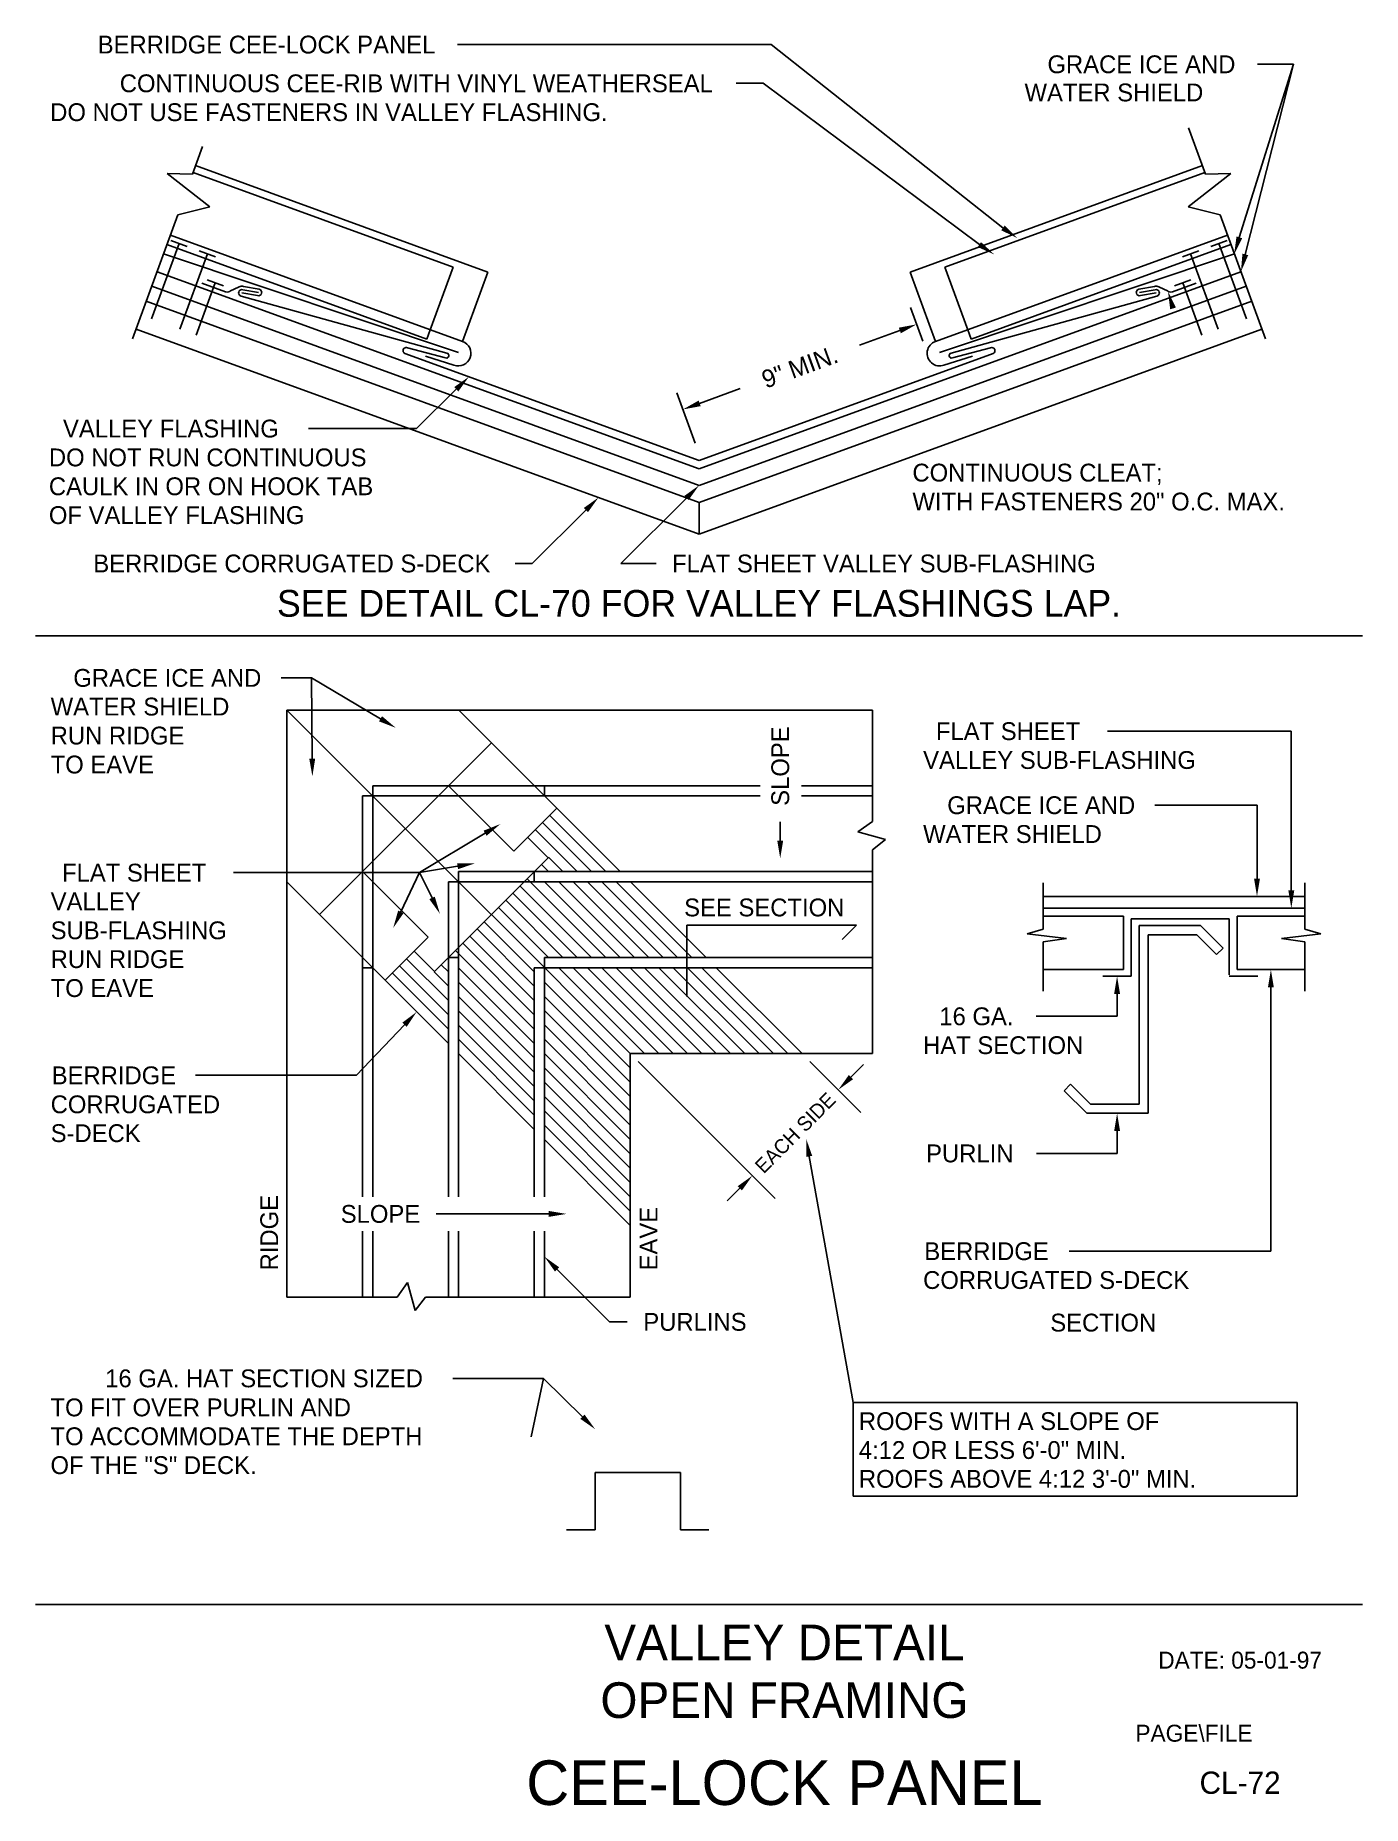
# Model space of a CAD drawing. Extents: x 2.2 to 35.7, y 1.1 to 45.8.
import ezdxf
from ezdxf.enums import TextEntityAlignment as Align

# ---------------------------------------------------------------- set-up
doc = ezdxf.new("R2010")
doc.units = 0
doc.header["$LTSCALE"] = 0.599985
doc.linetypes.add('HIDDENX2', pattern=[0])
for name, color, linetype in [('BORDER', 7, 'CONTINUOUS'), ('CMP-FLSH', 7, 'CONTINUOUS'), ('DIM-TXT', 7, 'CONTINUOUS'), ('STRCTR', 7, 'CONTINUOUS')]:
    doc.layers.add(name, color=color, linetype=linetype)

msp = doc.modelspace()

# ---------------------------------------------------------------- linework, layer by layer
at = {"layer": 'BORDER', "color": 0, "linetype": 'CONTINUOUS'}
for p, q in [((35.73, 30.641), (2.209, 30.641)), ((35.73, 6.188), (2.209, 6.188))]:
    msp.add_line(p, q, dxfattribs=at)
at = {"layer": 'BORDER', "color": 0, "linetype": 'CONTINUOUS', "extrusion": (0, 0, -1)}
msp.add_solid([(-30.87, 38.887), (-30.815, 39.34), (-31.014, 38.929)], dxfattribs=at)
at = {"layer": 'CMP-FLSH', "color": 0, "linetype": 'CONTINUOUS'}
for p, q in [((13.636, 39.827), (6.256, 42.513)), ((24.303, 39.827), (31.683, 42.513)), ((12.998, 38.074), (5.618, 40.76)), ((24.941, 38.074), (32.321, 40.76)), ((5.837, 40.547), (5.144, 38.642)), ((12.896, 37.793), (5.448, 40.285)), ((12.097, 38.136), (5.533, 40.525)), ((6.043, 40.472), (5.632, 40.622)), ((6.554, 40.286), (5.861, 38.381)), ((6.76, 40.211), (6.349, 40.361)), ((25.043, 37.793), (32.491, 40.285)), ((25.842, 38.136), (32.406, 40.525)), ((31.179, 40.211), (31.59, 40.361)), ((31.385, 40.286), (32.078, 38.381)), ((31.896, 40.472), (32.307, 40.622)), ((32.102, 40.547), (32.795, 38.642)), ((18.97, 34.855), (5.282, 39.836)), ((13.636, 39.827), (12.998, 38.074)), ((18.97, 34.855), (32.657, 39.836)), ((24.303, 39.827), (24.941, 38.074)), ((18.97, 34.44), (5.149, 39.47)), ((6.753, 39.555), (6.271, 38.232)), ((7.009, 39.329), (6.411, 39.547)), ((6.958, 39.481), (6.547, 39.63)), ((7.124, 39.34), (7.352, 39.45)), ((7.843, 39.311), (7.446, 39.381)), ((7.467, 39.461), (7.864, 39.391)), ((18.97, 34.44), (32.791, 39.47)), ((30.472, 39.461), (30.075, 39.391)), ((30.096, 39.311), (30.493, 39.381)), ((30.815, 39.34), (30.587, 39.45)), ((30.93, 39.329), (31.528, 39.547)), ((30.981, 39.481), (31.392, 39.63)), ((31.186, 39.555), (31.668, 38.232)), ((7.403, 39.221), (12.604, 37.778)), ((7.424, 39.301), (7.821, 39.231)), ((30.536, 39.221), (25.335, 37.778)), ((30.515, 39.301), (30.118, 39.231)), ((12.183, 38.371), (12.097, 38.136)), ((25.756, 38.371), (25.842, 38.136)), ((11.543, 37.772), (18.97, 35.069)), ((11.606, 37.917), (12.571, 37.658)), ((12.058, 37.703), (12.78, 37.475)), ((26.396, 37.772), (18.97, 35.069)), ((25.881, 37.703), (25.152, 37.473)), ((26.333, 37.917), (25.368, 37.658)), ((11.557, 25.772), (8.562, 28.767)), ((13.726, 27.941), (12.9, 28.767)), ((13.726, 27.941), (9.388, 23.603)), ((15.38, 26.287), (13.726, 27.941)), ((12.642, 26.857), (14.296, 25.203)), ((15.38, 26.287), (14.296, 25.203)), ((13.727, 23.602), (11.557, 25.772)), ((14.645, 25.552), (15.159, 25.038)), ((12.291, 22.17), (15.159, 25.038)), ((10.473, 24.688), (12.127, 23.034)), ((9.388, 23.603), (8.562, 24.429)), ((27.666, 24.065), (34.268, 24.065)), ((27.666, 23.763), (34.268, 23.763)), ((11.042, 21.949), (9.388, 23.603)), ((11.042, 21.949), (12.127, 23.034)), ((11.777, 22.684), (12.291, 22.17))]:
    msp.add_line(p, q, dxfattribs=at)
at = {"layer": 'CMP-FLSH', "color": 0, "linetype": 'HIDDENX2'}
for p, q in [((12.758, 39.951), (6.193, 42.34)), ((25.181, 39.951), (31.746, 42.34)), ((12.758, 39.951), (12.183, 38.371)), ((25.181, 39.951), (25.756, 38.371))]:
    msp.add_line(p, q, dxfattribs=at)
at = {"layer": 'CMP-FLSH', "color": 0, "linetype": 'CONTINUOUS'}
for centre, radius, start, end in [((7.052, 39.489), 0.166, 244.9999, 295.7564), ((7.424, 39.301), 0.0829, 75.0002, 255.0002), ((7.424, 39.301), 0.166, 75.0002, 115.7564), ((7.843, 39.311), 0.0829, 255.0002, 75.0002), ((30.096, 39.311), 0.0829, 104.9998, 284.9998), ((30.515, 39.301), 0.166, 64.2436, 104.9998), ((30.515, 39.301), 0.0829, 284.9998, 104.9998), ((30.887, 39.489), 0.166, 244.2436, 295.0001), ((12.889, 37.775), 0.319, 250, 70), ((25.05, 37.775), 0.319, 110, 290), ((11.574, 37.844), 0.0787, 66.6304, 246.6304), ((12.588, 37.718), 0.0625, 255, 75), ((25.351, 37.718), 0.0625, 105, 285), ((26.365, 37.844), 0.0787, 293.3696, 113.3696)]:
    msp.add_arc(centre, radius, start, end, dxfattribs=at)
at = {"layer": 'DIM-TXT', "color": 0, "linetype": 'CONTINUOUS'}
for p, q in [((20.79, 45.57), (12.866, 45.57)), ((26.647, 40.943), (20.79, 45.57)), ((32.616, 40.702), (33.988, 45.072)), ((32.768, 40.273), (33.988, 45.072)), ((33.988, 45.072), (33.074, 45.072)), ((20.59, 44.592), (19.912, 44.592)), ((26.05, 40.52), (20.59, 44.592)), ((24.619, 38.083), (24.311, 38.929)), ((24.042, 38.352), (23.022, 37.981)), ((12.839, 36.867), (11.838, 35.875)), ((18.873, 35.505), (18.409, 36.781)), ((18.986, 36.512), (20.006, 36.883)), ((11.838, 35.875), (9.107, 35.875)), ((18.651, 34.121), (16.999, 32.469)), ((16.113, 33.817), (14.757, 32.469)), ((14.757, 32.469), (14.324, 32.469)), ((16.999, 32.469), (17.884, 32.469)), ((9.184, 29.58), (8.419, 29.58)), ((10.926, 28.547), (9.184, 29.58)), ((9.201, 27.543), (9.184, 29.58)), ((33.929, 28.235), (29.284, 28.235)), ((33.929, 24.213), (33.929, 28.235)), ((21.021, 25.472), (21.021, 25.945)), ((33.063, 26.366), (30.482, 26.366)), ((33.063, 24.515), (33.063, 26.366)), ((13.567, 25.659), (11.912, 24.663)), ((11.912, 24.663), (7.211, 24.663)), ((11.44, 23.673), (11.912, 24.663)), ((12.872, 24.825), (11.912, 24.663)), ((12.227, 24.026), (11.912, 24.663)), ((18.661, 21.537), (18.661, 23.334)), ((18.661, 23.334), (22.944, 23.334)), ((22.944, 23.334), (22.588, 22.979)), ((29.529, 21.597), (29.529, 21.036)), ((33.413, 21.765), (33.413, 15.106)), ((29.529, 21.036), (27.481, 21.036)), ((11.531, 20.824), (10.315, 19.546)), ((17.433, 19.896), (20.89, 16.439)), ((21.772, 19.896), (23.06, 18.608)), ((22.805, 19.499), (23.123, 19.817)), ((10.315, 19.546), (6.256, 19.546)), ((29.529, 18.137), (29.529, 17.575)), ((21.755, 17.5), (22.861, 11.284)), ((29.529, 17.575), (27.49, 17.575)), ((19.999, 16.693), (19.681, 16.375)), ((15.175, 16.047), (12.333, 16.047)), ((33.413, 15.106), (28.32, 15.106)), ((15.384, 14.647), (16.708, 13.322)), ((16.708, 13.322), (17.158, 13.322)), ((15.042, 11.895), (12.748, 11.895)), ((14.727, 10.416), (15.042, 11.895)), ((16.025, 10.928), (15.042, 11.895)), ((34.079, 11.284), (22.861, 11.284)), ((22.861, 11.284), (22.861, 8.918)), ((34.079, 8.918), (34.079, 11.284)), ((22.861, 8.918), (34.079, 8.918))]:
    msp.add_line(p, q, dxfattribs=at)
for points in [[(26.691, 41.004), (26.604, 40.882), (27.013, 40.68)], [(32.688, 40.68), (32.545, 40.724), (32.485, 40.272)], [(26.092, 40.583), (26.009, 40.458), (26.425, 40.271)], [(32.841, 40.254), (32.695, 40.291), (32.657, 39.836)], [(24.016, 38.422), (24.068, 38.281), (24.465, 38.506)], [(12.786, 36.921), (12.892, 36.814), (13.158, 37.184)], [(18.96, 36.582), (19.012, 36.441), (18.563, 36.358)], [(18.598, 34.174), (18.704, 34.068), (18.97, 34.44)], [(16.06, 33.871), (16.165, 33.764), (16.432, 34.135)], [(10.964, 28.612), (10.888, 28.483), (11.313, 28.318)], [(9.276, 27.543), (9.126, 27.542), (9.205, 27.093)], [(13.528, 25.723), (13.606, 25.595), (13.953, 25.891)], [(21.096, 25.472), (20.946, 25.472), (21.021, 25.022)], [(12.86, 24.899), (12.885, 24.751), (13.316, 24.9)], [(33.138, 24.515), (32.988, 24.515), (33.063, 24.065)], [(34.004, 24.213), (33.854, 24.213), (33.929, 23.763)], [(11.508, 23.641), (11.372, 23.706), (11.246, 23.267)], [(12.295, 24.059), (12.16, 23.993), (12.427, 23.623)], [(29.454, 21.597), (29.604, 21.597), (29.529, 22.047)], [(33.338, 21.765), (33.488, 21.765), (33.413, 22.215)], [(11.477, 20.875), (11.586, 20.772), (11.841, 21.15)], [(22.752, 19.552), (22.858, 19.446), (22.487, 19.181)], [(29.454, 18.137), (29.604, 18.137), (29.529, 18.587)], [(21.681, 17.487), (21.829, 17.513), (21.676, 17.943)], [(19.946, 16.746), (20.053, 16.64), (20.318, 17.012)], [(15.175, 16.122), (15.175, 15.972), (15.625, 16.047)], [(15.331, 14.594), (15.437, 14.7), (15.066, 14.966)], [(16.078, 10.981), (15.972, 10.874), (16.346, 10.612)]]:
    msp.add_solid(points, dxfattribs=at)
at = {"layer": 'STRCTR', "color": 0, "linetype": 'CONTINUOUS'}
for p, q in [((31.762, 42.295), (31.336, 43.465)), ((6.177, 42.295), (6.432, 42.995)), ((6.177, 42.295), (5.534, 42.319)), ((5.534, 42.319), (6.611, 41.47)), ((32.405, 42.319), (31.328, 41.47)), ((31.762, 42.295), (32.405, 42.319)), ((4.664, 38.14), (5.805, 41.273)), ((6.611, 41.47), (5.805, 41.273)), ((31.328, 41.47), (32.134, 41.273)), ((33.275, 38.14), (32.134, 41.273)), ((5.01, 39.09), (18.97, 34.009)), ((32.929, 39.09), (18.97, 34.009)), ((18.97, 33.211), (4.754, 38.385)), ((18.97, 33.211), (33.185, 38.385)), ((18.97, 34.009), (18.97, 33.211)), ((8.562, 28.767), (23.353, 28.767)), ((8.562, 13.941), (8.562, 28.767)), ((23.353, 28.767), (23.353, 25.958)), ((15.068, 26.857), (20.515, 26.857)), ((15.068, 26.599), (15.068, 26.857)), ((21.558, 26.857), (23.353, 26.857)), ((15.068, 26.599), (20.515, 26.599)), ((21.558, 26.599), (23.353, 26.599)), ((15.019, 25.926), (16.256, 24.688)), ((15.199, 26.106), (16.617, 24.688)), ((16.979, 24.688), (15.38, 26.287)), ((23.353, 25.958), (22.977, 25.696)), ((14.838, 25.745), (15.894, 24.688)), ((22.977, 25.696), (23.683, 25.504)), ((23.683, 25.504), (23.353, 25.242)), ((15.171, 25.05), (15.533, 24.688)), ((23.353, 20.095), (23.353, 25.242)), ((14.81, 24.688), (14.81, 24.431)), ((14.81, 24.688), (23.353, 24.688)), ((15.171, 24.688), (14.991, 24.869)), ((15.893, 22.52), (14.268, 24.146)), ((16.255, 22.52), (14.448, 24.327)), ((16.616, 22.52), (14.629, 24.508)), ((14.81, 24.431), (23.353, 24.431)), ((16.978, 22.52), (15.067, 24.431)), ((17.339, 22.52), (15.429, 24.431)), ((17.701, 22.52), (15.79, 24.431)), ((18.062, 22.52), (16.152, 24.431)), ((18.424, 22.52), (16.513, 24.431)), ((18.785, 22.52), (16.874, 24.431)), ((19.147, 22.52), (17.236, 24.431)), ((27.666, 23.233), (27.666, 24.408)), ((34.268, 23.233), (34.268, 24.408)), ((15.17, 22.52), (13.906, 23.785)), ((15.532, 22.52), (14.087, 23.965)), ((14.809, 21.797), (13.364, 23.242)), ((14.809, 22.159), (13.545, 23.423)), ((17.234, 20.095), (13.725, 23.604)), ((29.692, 23.561), (27.666, 23.561)), ((29.692, 23.561), (29.692, 22.215)), ((29.888, 22.047), (29.888, 23.494)), ((29.888, 23.494), (32.362, 23.494)), ((31.634, 23.325), (30.084, 23.325)), ((30.084, 23.325), (30.084, 18.815)), ((32.205, 22.755), (31.634, 23.325)), ((32.362, 23.494), (32.362, 22.081)), ((32.558, 23.561), (32.558, 22.215)), ((32.558, 23.561), (34.268, 23.561)), ((14.809, 21.074), (13.002, 22.881)), ((14.809, 21.436), (13.183, 23.062)), ((27.666, 23.233), (27.258, 23.118)), ((27.258, 23.118), (28.252, 23.003)), ((28.252, 23.003), (27.666, 22.913)), ((27.666, 21.667), (27.666, 22.913)), ((30.313, 23.097), (31.539, 23.097)), ((30.313, 23.097), (30.313, 18.587)), ((32.043, 22.593), (31.539, 23.097)), ((34.676, 23.118), (33.682, 23.003)), ((33.682, 23.003), (34.268, 22.913)), ((34.268, 23.233), (34.676, 23.118)), ((34.268, 21.667), (34.268, 22.913)), ((11.585, 22.491), (12.641, 21.435)), ((12.641, 22.519), (12.898, 22.519)), ((12.641, 22.519), (12.641, 16.48)), ((14.809, 20.713), (12.822, 22.7)), ((12.898, 22.519), (12.898, 16.48)), ((15.066, 22.263), (15.066, 22.52)), ((15.066, 22.52), (23.353, 22.52)), ((32.205, 22.755), (32.043, 22.593)), ((10.73, 22.261), (10.473, 22.261)), ((10.473, 22.261), (10.473, 16.48)), ((10.73, 22.261), (10.73, 16.48)), ((12.641, 20.35), (11.042, 21.949)), ((11.223, 22.13), (12.641, 20.712)), ((11.404, 22.311), (12.641, 21.074)), ((12.279, 22.158), (12.641, 21.797)), ((12.641, 22.158), (12.46, 22.339)), ((14.809, 20.351), (12.898, 22.262)), ((14.809, 19.99), (12.898, 21.901)), ((15.066, 22.263), (14.809, 22.263)), ((14.809, 22.263), (14.809, 16.48)), ((15.066, 22.263), (23.353, 22.263)), ((15.066, 22.263), (15.066, 16.48)), ((15.066, 21.901), (17.234, 19.733)), ((15.428, 22.263), (17.596, 20.095)), ((15.789, 22.263), (17.957, 20.095)), ((16.151, 22.263), (18.319, 20.095)), ((16.512, 22.263), (18.68, 20.095)), ((16.874, 22.263), (19.042, 20.095)), ((17.235, 22.263), (19.403, 20.095)), ((17.597, 22.263), (19.765, 20.095)), ((17.958, 22.263), (20.126, 20.095)), ((18.32, 22.263), (20.488, 20.095)), ((18.681, 22.263), (20.849, 20.095)), ((19.043, 22.263), (21.211, 20.095)), ((19.405, 22.263), (21.573, 20.095)), ((27.666, 22.215), (29.692, 22.215)), ((29.169, 22.047), (29.888, 22.047)), ((32.362, 22.047), (33.081, 22.047)), ((34.268, 22.215), (32.558, 22.215)), ((14.809, 19.629), (12.898, 21.539)), ((15.066, 21.54), (17.234, 19.372)), ((14.809, 19.267), (12.898, 21.178)), ((15.066, 21.179), (17.234, 19.01)), ((14.809, 18.906), (12.898, 20.816)), ((15.066, 20.817), (17.234, 18.649)), ((14.809, 18.544), (12.898, 20.455)), ((15.066, 20.456), (17.234, 18.287)), ((14.809, 18.182), (12.898, 20.093)), ((15.066, 20.094), (17.234, 17.926)), ((15.066, 19.733), (17.234, 17.564)), ((17.234, 20.095), (23.353, 20.095)), ((17.234, 20.095), (17.234, 13.941)), ((17.234, 20.095), (17.596, 20.095)), ((15.066, 19.371), (17.234, 17.203)), ((28.193, 19.157), (28.355, 19.319)), ((28.355, 19.319), (28.859, 18.815)), ((15.066, 19.01), (17.234, 16.842)), ((28.193, 19.157), (28.764, 18.587)), ((30.084, 18.815), (28.859, 18.815)), ((15.066, 18.648), (17.234, 16.48)), ((28.764, 18.587), (30.313, 18.587)), ((15.066, 18.287), (17.234, 16.119)), ((15.066, 17.925), (17.234, 15.757)), ((10.473, 15.615), (10.473, 13.941)), ((10.73, 15.615), (10.73, 13.941)), ((12.641, 15.615), (12.641, 13.941)), ((12.898, 15.615), (12.898, 13.941)), ((14.809, 15.615), (14.809, 13.941)), ((15.066, 15.615), (15.066, 13.941)), ((11.343, 13.941), (11.605, 14.317)), ((11.605, 14.317), (11.797, 13.611)), ((8.562, 13.941), (11.343, 13.941)), ((11.797, 13.611), (12.059, 13.941)), ((17.234, 13.941), (12.059, 13.941)), ((16.346, 8.07), (16.346, 9.516)), ((16.346, 9.516), (18.503, 9.516)), ((18.503, 9.516), (18.503, 8.07)), ((15.627, 8.07), (16.346, 8.07)), ((18.503, 8.07), (19.222, 8.07))]:
    msp.add_line(p, q, dxfattribs=at)
at = {"layer": 'STRCTR', "color": 0, "linetype": 'HIDDENX2'}
for p, q in [((10.73, 26.857), (15.068, 26.857)), ((10.73, 26.857), (10.73, 22.261)), ((10.473, 26.599), (15.068, 26.599)), ((10.473, 26.599), (10.473, 22.261)), ((14.81, 24.688), (12.898, 24.688)), ((12.898, 22.519), (12.898, 24.688)), ((14.81, 24.431), (12.641, 24.431)), ((12.641, 22.519), (12.641, 24.431))]:
    msp.add_line(p, q, dxfattribs=at)

# ---------------------------------------------------------------- texts
at = {"layer": 'BORDER', "color": 0, "linetype": 'CONTINUOUS'}
for s, height, p in [('CONTINUOUS CLEAT;', 0.45, (24.36, 34.538)), ('PAGE\\FILE', 0.4279, (29.992, 2.722))]:
    msp.add_text(s, height=height, dxfattribs=at).set_placement(p)
for s, p in [('VALLEY DETAIL', (21.127, 4.778)), ('OPEN FRAMING', (21.127, 3.321))]:
    msp.add_text(s, height=0.9, dxfattribs=at).set_placement(p, align=Align.CENTER)
for s, height, p in [('DATE: 05-01-97', 0.42795, (32.636, 4.781)), ('CL-72', 0.5625, (32.636, 1.687))]:
    msp.add_text(s, height=height, dxfattribs=at).set_placement(p, align=Align.MIDDLE)
at = {"layer": 'BORDER', "color": 0}
msp.add_text('CEE-LOCK PANEL', height=1.125, dxfattribs=at).set_placement((21.127, 1.687), align=Align.MIDDLE)
at = {"layer": 'DIM-TXT', "color": 0, "linetype": 'CONTINUOUS'}
for s, p in [('BERRIDGE CEE-LOCK PANEL', (12.31, 45.57)), ('GRACE ICE AND', (32.518, 45.072)), ('CONTINUOUS CEE-RIB WITH VINYL WEATHERSEAL', (19.319, 44.592)), ('VALLEY FLASHING', (8.357, 35.875)), ('BERRIDGE CORRUGATED S-DECK', (13.702, 32.469)), ('GRACE ICE AND', (7.915, 29.58)), ('FLAT SHEET', (28.597, 28.235)), ('GRACE ICE AND', (29.987, 26.366)), ('FLAT SHEET', (6.527, 24.663)), ('16 GA.', (26.912, 21.036)), ('BERRIDGE', (5.764, 19.546)), ('PURLIN', (26.912, 17.575)), ('SLOPE', (11.928, 16.047)), ('BERRIDGE', (27.803, 15.106)), ('16 GA. HAT SECTION SIZED', (11.997, 11.895))]:
    msp.add_text(s, height=0.45, dxfattribs=at).set_placement(p, align=Align.MIDDLE_RIGHT)
for s, p in [('WATER SHIELD', (27.192, 44.136)), ('DO NOT USE FASTENERS IN VALLEY FLASHING.', (2.583, 43.638)), ('DO NOT RUN CONTINUOUS', (2.55, 34.922)), ('CAULK IN OR ON HOOK TAB', (2.55, 34.193)), ('WITH FASTENERS 20" O.C. MAX.', (24.361, 33.808)), ('OF VALLEY FLASHING', (2.55, 33.465)), ('WATER SHIELD', (2.595, 28.631)), ('RUN RIDGE', (2.595, 27.899)), ('VALLEY SUB-FLASHING', (24.63, 27.282)), ('TO EAVE', (2.595, 27.168)), ('WATER SHIELD', (24.63, 25.413)), ('VALLEY', (2.595, 23.713)), ('SEE SECTION', (18.595, 23.559)), ('SUB-FLASHING', (2.595, 22.982)), ('RUN RIDGE', (2.595, 22.255)), ('TO EAVE', (2.595, 21.524)), ('HAT SECTION', (24.63, 20.082)), ('CORRUGATED', (2.595, 18.589)), ('S-DECK', (2.595, 17.861)), ('CORRUGATED S-DECK', (24.63, 14.153)), ('SECTION', (27.842, 13.078)), ('TO FIT OVER PURLIN AND', (2.59, 10.937)), ('ROOFS WITH A SLOPE OF', (23.007, 10.59)), ('TO ACCOMMODATE THE DEPTH', (2.59, 10.208)), ('4:12 OR LESS 6\'-0" MIN.', (23.007, 9.861)), ('OF THE "S" DECK.', (2.59, 9.479)), ('ROOFS ABOVE 4:12 3\'-0" MIN.', (23.007, 9.133))]:
    msp.add_text(s, height=0.45, dxfattribs=at).set_placement(p)
for s, height, rotation, p in [('9" MIN.', 0.45, 20, (21.514, 37.432)), ('EACH SIDE', 0.363, 45, (21.4, 18.094))]:
    msp.add_text(s, height=height, rotation=rotation, dxfattribs=at).set_placement(p, align=Align.MIDDLE_CENTER)
for s, rotation, p in [('FLAT SHEET VALLEY SUB-FLASHING', 360, (18.289, 32.469)), ('SLOPE', 90, (21.021, 26.35))]:
    msp.add_text(s, height=0.45, rotation=rotation, dxfattribs=at).set_placement(p, align=Align.MIDDLE_LEFT)
msp.add_text('SEE DETAIL CL-70 FOR VALLEY FLASHINGS LAP.', height=0.675, dxfattribs=at).set_placement((18.97, 31.125), align=Align.CENTER)
for s, p in [('RIDGE', (8.34, 14.62)), ('EAVE', (17.921, 14.62))]:
    msp.add_text(s, height=0.45, rotation=90, dxfattribs=at).set_placement(p)
msp.add_text('PURLINS', height=0.45, dxfattribs=at).set_placement((17.563, 13.322), align=Align.MIDDLE_LEFT)

doc.saveas('drawing.dxf')
